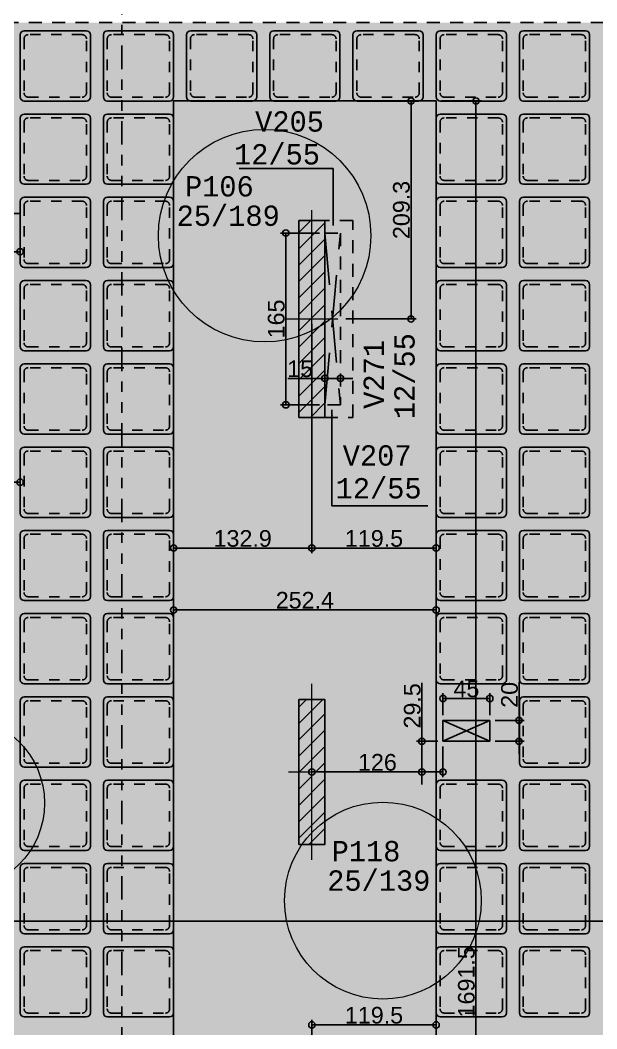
# Model space of a CAD drawing. Header units: millimetres. Extents: x -967 to 563, y -1588 to 506.
# Drawn here: x 75.73 to 81.27, y -245.6 to -235.92 of the extents above; entities that cross this region are included whole.
import ezdxf

# ---------------------------------------------------------------- set-up
doc = ezdxf.new("R2010")
doc.units = ezdxf.units.MM
for name, pattern in [('347-XXXX-ARQ-BASE-019-TÉRREO$0$HIDDEN2', [0.1875, 0.125, -0.0625]), ('CYPE_RAYAPUNTOPUNTO', [0.45, 0.225, -0.075, 0, -0.075, 0, -0.075]), ('DASHDOT', [1, 0.5, -0.25, 0, -0.25]), ('ESTILO_TQS_0001', [1, 0.7, -0.3]), ('HIDDEN2', [0.1875, 0.125, -0.0625]), ('TRAZO_HUECO', [0.75, 0.5, -0.25])]:
    doc.linetypes.add(name, pattern=pattern)
for name, color, linetype in [('1', 5, 'Continuous'), ('11', 7, 'Continuous'), ('12', 4, 'Continuous'), ('208', 13, 'Continuous'), ('237', 5, 'Continuous'), ('241', 7, 'TRAZO_HUECO'), ('251', 5, 'Continuous'), ('252', 153, 'ESTILO_TQS_0001'), ('3', 2, 'Continuous'), ('347-XXXX-ARQ-BASE-013-IMPLANTAÇÃO$0$_XREF-ARQ', 7, 'Continuous'), ('347-XXXX-ARQ-BASE-019-TÉRREO$0$AR-PRJ', 11, '347-XXXX-ARQ-BASE-019-TÉRREO$0$HIDDEN2'), ('8', 7, 'Continuous'), ('9', 7, 'Continuous'), ('A_htc_alv', 7, 'Continuous'), ('COTAS', 1, 'Continuous'), ('EIXOS', 8, 'DASHDOT')]:
    doc.layers.add(name, color=color, linetype=linetype)
doc.layers.add('PILAR_EIXOS', color=1, linetype='Continuous', lineweight=0)
doc.layers.add('PILAR_HACH', color=4, linetype='Continuous', lineweight=0)
doc.styles.add('ARIAL', font='arial.ttf')
doc.styles.add('TQS_LUCIDA_CONSOLE', font='lucon.TTF')
doc.dimstyles.new('AVILLA 100 2', dxfattribs={"dimtxt": 0.16, "dimasz": 0.06, "dimexe": 0.05, "dimexo": 0.05, "dimgap": 0.01, "dimtad": 3, "dimdec": 1, "dimlfac": 100, "dimzin": 9, "dimdsep": 46, "dimtxsty": 'ARIAL', "dimblk": 'ORIGIN', "dimcen": 1.5, "dimclrd": 10, "dimclre": 10, "dimclrt": 7, "dimadec": 0, "dimazin": 0, "dimtfac": 1, "dimtdec": 1, "dimtmove": 0, "dimatfit": 1, "dimfxl": 1, "dimarcsym": 0})
pattern_1 = [(45, (585.15059, -196.08026), (-0.07857724, 0.07857724), [])]

# ---------------------------------------------------------------- blocks, each defined once
blk = doc.blocks.new('ENCHIMENTO_PISO TERREO')
h = blk.add_hatch(color=9)
h.dxf.hatch_style = 1
h.paths.add_polyline_path([(27.7, 0.14), (27.7, 0.75), (31.15, 0.75), (31.15, 5.14), (24.8495, 5.14), (24.8495, 7.04), (12.06, 7.04), (12.06, 4.64), (4, 4.64), (4, 7.04), (-8.79, 7.04), (-8.7905, 5.14), (-15.09, 5.14), (-15.09, 0.75), (-11.64, 0.75), (-11.64, 0.17), (-11.64, -2.71), (-15.09, -2.71), (-15.09, -9.5), (-8.39, -9.5), (-8.39, -11), (1.35, -11), (1.35, -10.25), (14.71, -10.25), (14.71, -11), (24.45, -11), (24.45, -9.5), (31.15, -9.5), (31.15, -5.11), (27.7, -5.11)])
at = {"layer": '347-XXXX-ARQ-BASE-019-TÉRREO$0$AR-PRJ', "color": 9}
blk.add_lwpolyline([(-11.64, 0.17), (-11.64, 0.75), (-15.09, 0.75), (-15.09, 5.14), (-8.7905, 5.14), (-8.79, 7.04), (4, 7.04), (4, 4.64), (12.06, 4.64), (12.06, 7.04), (24.8495, 7.04)], dxfattribs=at)
blk = doc.blocks.new('_VAONER063700637000750007500')
at = {"layer": '251', "color": 8}
for p, q in [((-33.725, 29.725), (-33.725, -29.725)), ((29.725, 33.725), (-29.725, 33.725)), ((33.725, -29.725), (33.725, 29.725)), ((-29.725, -33.725), (29.725, -33.725))]:
    blk.add_line(p, q, dxfattribs=at)
for centre, start, end in [((-29.725, 29.725), 90, 180), ((29.725, 29.725), 0, 90), ((-29.725, -29.725), 180, 270), ((29.725, -29.725), 270, 0)]:
    blk.add_arc(centre, 4, start, end, dxfattribs=at)
at = {"layer": '252', "color": 8}
for p, q in [((25.975, 29.975), (-25.975, 29.975)), ((-29.975, 25.975), (-29.975, -25.975)), ((29.975, -25.975), (29.975, 25.975)), ((-25.975, -29.975), (25.975, -29.975))]:
    blk.add_line(p, q, dxfattribs=at)
for centre, start, end in [((-25.975, 25.975), 90, 180), ((25.975, 25.975), 0, 90), ((-25.975, -25.975), 180, 270), ((25.975, -25.975), 270, 0)]:
    blk.add_arc(centre, 4, start, end, dxfattribs=at)
blk = doc.blocks.new('NERVURADA TÉRREO 1 MODELO 2 (LO) R0')
at = {"layer": '208', "xscale": 0.01, "yscale": 0.01, "zscale": 0.01}
for p in [(748.2435, -749.525), (749.043, -749.525), (749.8425, -749.525), (750.642, -749.525), (751.4415, -749.525), (752.241, -749.525), (753.0405, -749.525), (748.2435, -750.3245), (749.043, -750.3245), (752.241, -750.3245), (753.0405, -750.3245), (748.2435, -751.124), (749.043, -751.124), (752.241, -751.124), (753.0405, -751.124), (748.2435, -751.9235), (749.043, -751.9235), (752.241, -751.9235), (753.0405, -751.9235), (748.2435, -752.723), (749.043, -752.723), (752.241, -752.723), (753.0405, -752.723), (748.2435, -753.5225), (749.043, -753.5225), (752.241, -753.5225), (753.0405, -753.5225), (748.2435, -754.322), (749.043, -754.322), (752.241, -754.322), (753.0405, -754.322), (748.2435, -755.1215), (749.043, -755.1215), (752.241, -755.1215), (753.0405, -755.1215), (748.2435, -755.921), (749.043, -755.921), (753.0405, -755.921), (748.2435, -756.7205), (749.043, -756.7205), (752.241, -756.7205), (753.0405, -756.7205), (748.2435, -757.52), (749.043, -757.52), (752.241, -757.52), (753.0405, -757.52), (748.2435, -758.3195), (749.043, -758.3195), (752.241, -758.3195), (753.0405, -758.3195)]:
    blk.add_blockref('_VAONER063700637000750007500', p, dxfattribs=at)
blk = doc.blocks.new('_Origin')
at = {"color": 0, "linetype": 'ByBlock', "lineweight": -2}
blk.add_line((0, 0), (-1, 0), dxfattribs=at)
blk.add_circle((0, 0), 0.5, dxfattribs=at)
blk = doc.blocks.new('Eixos do pilar')
at = {"layer": 'PILAR_EIXOS'}
for p, q in [((0, -0.5), (0, 0.5)), ((-0.5, 0), (0.5, 0))]:
    blk.add_line(p, q, dxfattribs=at)
blk = doc.blocks.new('EIXOS DE OBRA TERREO1')
at = {"layer": 'EIXOS', "linetype": 'CYPE_RAYAPUNTOPUNTO'}
blk.add_line((748.8842, -130.4804), (748.8842, -190.271), dxfattribs=at)
blk = doc.blocks.new('*D485')
at = {"layer": 'COTAS', "color": 10, "linetype": 'ByBlock', "lineweight": -2, "transparency": 16777216}
for p, q in [((855.4196, -583.7304), (855.4196, -583.28)), ((855.4796, -583.33), (857.0212, -583.33))]:
    blk.add_line(p, q, dxfattribs=at)
at = {"layer": 'Defpoints', "color": 0, "linetype": 'ByBlock', "transparency": 16777216}
for p in [(857.0812, -583.33), (857.0812, -583.33), (855.4196, -583.7804)]:
    blk.add_point(p, dxfattribs=at)
at = {"layer": 'COTAS', "color": 10, "linetype": 'ByBlock', "lineweight": -2, "transparency": 16777216, "xscale": 0.06, "yscale": 0.06, "zscale": 0.06, "rotation": 180}
blk.add_blockref('_Origin', (855.4196, -583.33), dxfattribs=at)
at = {"layer": 'COTAS', "color": 10, "linetype": 'ByBlock', "lineweight": -2, "transparency": 16777216, "xscale": 0.06, "yscale": 0.06, "zscale": 0.06}
blk.add_blockref('_Origin', (857.0812, -583.33), dxfattribs=at)
at = {"layer": 'COTAS', "color": 7, "linetype": 'ByBlock', "transparency": 16777216, "insert": (856.2504, -583.2383), "char_height": 0.16, "attachment_point": 5, "style": 'ARIAL'}
blk.add_mtext('166.2', dxfattribs=at)
blk = doc.blocks.new('*D490')
at = {"layer": 'COTAS', "color": 10, "linetype": 'ByBlock', "lineweight": -2, "transparency": 16777216}
blk.add_line((851.4197, -585.5431), (857.0212, -585.5431), dxfattribs=at)
at = {"layer": 'Defpoints', "color": 0, "linetype": 'ByBlock', "transparency": 16777216}
for p in [(851.3597, -585.5431), (857.0812, -585.5431), (857.0812, -585.5431)]:
    blk.add_point(p, dxfattribs=at)
at = {"layer": 'COTAS', "color": 10, "linetype": 'ByBlock', "lineweight": -2, "transparency": 16777216, "xscale": 0.06, "yscale": 0.06, "zscale": 0.06, "rotation": 180}
blk.add_blockref('_Origin', (851.3597, -585.5431), dxfattribs=at)
at = {"layer": 'COTAS', "color": 10, "linetype": 'ByBlock', "lineweight": -2, "transparency": 16777216, "xscale": 0.06, "yscale": 0.06, "zscale": 0.06}
blk.add_blockref('_Origin', (857.0812, -585.5431), dxfattribs=at)
at = {"layer": 'COTAS', "color": 7, "linetype": 'ByBlock', "transparency": 16777216, "insert": (854.2205, -585.4514), "char_height": 0.16, "attachment_point": 5, "style": 'ARIAL'}
blk.add_mtext('572.2', dxfattribs=at)
blk = doc.blocks.new('*D492')
at = {"layer": 'COTAS', "color": 10, "linetype": 'ByBlock', "lineweight": -2, "transparency": 16777216}
for p, q in [((859.8842, -584.0232), (859.8842, -586.2257)), ((858.6152, -586.1757), (859.8242, -586.1757))]:
    blk.add_line(p, q, dxfattribs=at)
at = {"layer": 'Defpoints', "color": 0, "linetype": 'ByBlock', "transparency": 16777216}
for p in [(859.8842, -583.9732), (858.5552, -586.1757), (859.8842, -586.1757)]:
    blk.add_point(p, dxfattribs=at)
at = {"layer": 'COTAS', "color": 10, "linetype": 'ByBlock', "lineweight": -2, "transparency": 16777216, "xscale": 0.06, "yscale": 0.06, "zscale": 0.06, "rotation": 180}
blk.add_blockref('_Origin', (858.5552, -586.1757), dxfattribs=at)
at = {"layer": 'COTAS', "color": 10, "linetype": 'ByBlock', "lineweight": -2, "transparency": 16777216, "xscale": 0.06, "yscale": 0.06, "zscale": 0.06}
blk.add_blockref('_Origin', (859.8842, -586.1757), dxfattribs=at)
at = {"layer": 'COTAS', "color": 7, "linetype": 'ByBlock', "transparency": 16777216, "insert": (859.2197, -586.084), "char_height": 0.16, "attachment_point": 5, "style": 'ARIAL'}
blk.add_mtext('132.9', dxfattribs=at)
blk = doc.blocks.new('*D493')
at = {"layer": 'COTAS', "color": 10, "linetype": 'ByBlock', "lineweight": -2, "transparency": 16777216}
for p, q in [((859.8842, -584.0232), (859.8842, -586.2257)), ((859.9442, -586.1757), (861.0187, -586.1757))]:
    blk.add_line(p, q, dxfattribs=at)
at = {"layer": 'Defpoints', "color": 0, "linetype": 'ByBlock', "transparency": 16777216}
for p in [(859.8842, -583.9732), (861.0787, -586.1757), (861.0787, -586.1757)]:
    blk.add_point(p, dxfattribs=at)
at = {"layer": 'COTAS', "color": 10, "linetype": 'ByBlock', "lineweight": -2, "transparency": 16777216, "xscale": 0.06, "yscale": 0.06, "zscale": 0.06, "rotation": 180}
blk.add_blockref('_Origin', (859.8842, -586.1757), dxfattribs=at)
at = {"layer": 'COTAS', "color": 10, "linetype": 'ByBlock', "lineweight": -2, "transparency": 16777216, "xscale": 0.06, "yscale": 0.06, "zscale": 0.06}
blk.add_blockref('_Origin', (861.0787, -586.1757), dxfattribs=at)
at = {"layer": 'COTAS', "color": 7, "linetype": 'ByBlock', "transparency": 16777216, "insert": (860.4815, -586.084), "char_height": 0.16, "attachment_point": 5, "style": 'ARIAL'}
blk.add_mtext('119.5', dxfattribs=at)
blk = doc.blocks.new('*D494')
at = {"layer": 'COTAS', "color": 10, "linetype": 'ByBlock', "lineweight": -2, "transparency": 16777216}
for p, q in [((858.5552, -586.6285), (858.5552, -586.8191)), ((861.0787, -586.6285), (861.0787, -586.8191)), ((858.6152, -586.7691), (861.0187, -586.7691))]:
    blk.add_line(p, q, dxfattribs=at)
at = {"layer": 'Defpoints', "color": 0, "linetype": 'ByBlock', "transparency": 16777216}
for p in [(858.5552, -586.5785), (861.0787, -586.5785), (861.0787, -586.7691)]:
    blk.add_point(p, dxfattribs=at)
at = {"layer": 'COTAS', "color": 10, "linetype": 'ByBlock', "lineweight": -2, "transparency": 16777216, "xscale": 0.06, "yscale": 0.06, "zscale": 0.06, "rotation": 180}
blk.add_blockref('_Origin', (858.5552, -586.7691), dxfattribs=at)
at = {"layer": 'COTAS', "color": 10, "linetype": 'ByBlock', "lineweight": -2, "transparency": 16777216, "xscale": 0.06, "yscale": 0.06, "zscale": 0.06}
blk.add_blockref('_Origin', (861.0787, -586.7691), dxfattribs=at)
at = {"layer": 'COTAS', "color": 7, "linetype": 'ByBlock', "transparency": 16777216, "insert": (859.817, -586.6774), "char_height": 0.16, "attachment_point": 5, "style": 'ARIAL'}
blk.add_mtext('252.4', dxfattribs=at)
blk = doc.blocks.new('*D498')
at = {"layer": 'COTAS', "color": 10, "linetype": 'ByBlock', "lineweight": -2, "transparency": 16777216}
for p, q in [((859.8842, -591.4804), (859.8842, -590.7035)), ((859.9442, -590.7535), (861.0187, -590.7535))]:
    blk.add_line(p, q, dxfattribs=at)
at = {"layer": 'Defpoints', "color": 0, "linetype": 'ByBlock', "transparency": 16777216}
for p in [(861.0787, -590.7535), (861.0787, -590.7535), (859.8842, -591.5304)]:
    blk.add_point(p, dxfattribs=at)
at = {"layer": 'COTAS', "color": 10, "linetype": 'ByBlock', "lineweight": -2, "transparency": 16777216, "xscale": 0.06, "yscale": 0.06, "zscale": 0.06, "rotation": 180}
blk.add_blockref('_Origin', (859.8842, -590.7535), dxfattribs=at)
at = {"layer": 'COTAS', "color": 10, "linetype": 'ByBlock', "lineweight": -2, "transparency": 16777216, "xscale": 0.06, "yscale": 0.06, "zscale": 0.06}
blk.add_blockref('_Origin', (861.0787, -590.7535), dxfattribs=at)
at = {"layer": 'COTAS', "color": 7, "linetype": 'ByBlock', "transparency": 16777216, "insert": (860.4815, -590.6618), "char_height": 0.16, "attachment_point": 5, "style": 'ARIAL'}
blk.add_mtext('119.5', dxfattribs=at)
blk = doc.blocks.new('*D546')
at = {"layer": 'COTAS', "color": 10, "linetype": 'ByBlock', "lineweight": -2, "transparency": 16777216}
for p, q in [((860.8371, -583.9154), (860.8371, -581.9429)), ((860.2092, -583.9754), (860.8871, -583.9754))]:
    blk.add_line(p, q, dxfattribs=at)
at = {"layer": 'Defpoints', "color": 0, "linetype": 'ByBlock', "transparency": 16777216}
for p in [(860.8371, -581.8829), (860.8371, -581.8829), (860.1592, -583.9754)]:
    blk.add_point(p, dxfattribs=at)
at = {"layer": 'COTAS', "color": 10, "linetype": 'ByBlock', "lineweight": -2, "transparency": 16777216, "xscale": 0.06, "yscale": 0.06, "zscale": 0.06}
for p, rotation in [((860.8371, -581.8829), 90), ((860.8371, -583.9754), 270)]:
    blk.add_blockref('_Origin', p, dxfattribs=dict(at, rotation=rotation))
at = {"layer": 'COTAS', "color": 7, "linetype": 'ByBlock', "transparency": 16777216, "insert": (860.7453, -582.9291), "char_height": 0.16, "attachment_point": 5, "rotation": 90, "style": 'ARIAL'}
blk.add_mtext('209.3', dxfattribs=at)
blk = doc.blocks.new('*D547')
at = {"layer": 'COTAS', "color": 10, "linetype": 'ByBlock', "lineweight": -2, "transparency": 16777216}
for p, q in [((861.1287, -581.8829), (861.5113, -581.8829)), ((861.4613, -598.7374), (861.4613, -581.9429)), ((861.1287, -598.7974), (861.5113, -598.7974))]:
    blk.add_line(p, q, dxfattribs=at)
at = {"layer": 'Defpoints', "color": 0, "linetype": 'ByBlock', "transparency": 16777216}
for p in [(861.0787, -581.8829), (861.4613, -581.8829), (861.0787, -598.7974)]:
    blk.add_point(p, dxfattribs=at)
at = {"layer": 'COTAS', "color": 10, "linetype": 'ByBlock', "lineweight": -2, "transparency": 16777216, "xscale": 0.06, "yscale": 0.06, "zscale": 0.06}
for p, rotation in [((861.4613, -581.8829), 90), ((861.4613, -598.7974), 270)]:
    blk.add_blockref('_Origin', p, dxfattribs=dict(at, rotation=rotation))
at = {"layer": 'COTAS', "color": 7, "linetype": 'ByBlock', "transparency": 16777216, "insert": (861.3696, -590.3401), "char_height": 0.16, "attachment_point": 5, "rotation": 90, "style": 'ARIAL'}
blk.add_mtext('1691.5', dxfattribs=at)
blk = doc.blocks.new('*D779')
at = {"layer": 'COTAS', "color": 10, "linetype": 'ByBlock', "lineweight": -2, "transparency": 16777216}
blk.add_line((855.9642, -589.7574), (881.9142, -589.7574), dxfattribs=at)
at = {"layer": 'Defpoints', "color": 0, "linetype": 'ByBlock', "transparency": 16777216}
for p in [(855.9042, -589.7574), (881.9742, -589.7574), (881.9742, -589.7574)]:
    blk.add_point(p, dxfattribs=at)
at = {"layer": 'COTAS', "color": 10, "linetype": 'ByBlock', "lineweight": -2, "transparency": 16777216, "xscale": 0.06, "yscale": 0.06, "zscale": 0.06, "rotation": 180}
blk.add_blockref('_Origin', (855.9042, -589.7574), dxfattribs=at)
at = {"layer": 'COTAS', "color": 10, "linetype": 'ByBlock', "lineweight": -2, "transparency": 16777216, "xscale": 0.06, "yscale": 0.06, "zscale": 0.06}
blk.add_blockref('_Origin', (881.9742, -589.7574), dxfattribs=at)
at = {"layer": 'COTAS', "color": 7, "linetype": 'ByBlock', "transparency": 16777216, "insert": (868.9392, -589.6657), "char_height": 0.16, "attachment_point": 5, "style": 'ARIAL'}
blk.add_mtext('2607', dxfattribs=at)
blk = doc.blocks.new('*D586')
at = {"layer": 'COTAS', "color": 10, "linetype": 'ByBlock', "lineweight": -2, "transparency": 16777216}
for p, q in [((859.9592, -583.1504), (859.5842, -583.1504)), ((859.6342, -583.2104), (859.6342, -584.7404)), ((859.9592, -584.8004), (859.5842, -584.8004))]:
    blk.add_line(p, q, dxfattribs=at)
at = {"layer": 'Defpoints', "color": 0, "linetype": 'ByBlock', "transparency": 16777216}
for p in [(860.0092, -583.1504), (859.6342, -584.8004), (860.0092, -584.8004)]:
    blk.add_point(p, dxfattribs=at)
at = {"layer": 'COTAS', "color": 10, "linetype": 'ByBlock', "lineweight": -2, "transparency": 16777216, "xscale": 0.06, "yscale": 0.06, "zscale": 0.06}
for p, rotation in [((859.6342, -583.1504), 90), ((859.6342, -584.8004), 270)]:
    blk.add_blockref('_Origin', p, dxfattribs=dict(at, rotation=rotation))
at = {"layer": 'COTAS', "color": 7, "linetype": 'ByBlock', "transparency": 16777216, "insert": (859.5426, -583.9754), "char_height": 0.16, "attachment_point": 5, "rotation": 90, "style": 'ARIAL'}
blk.add_mtext('165', dxfattribs=at)
blk = doc.blocks.new('*D587')
at = {"layer": 'COTAS', "color": 10, "linetype": 'ByBlock', "lineweight": -2, "transparency": 16777216}
for p, q in [((859.9492, -584.5463), (859.6539, -584.5463)), ((860.1592, -584.5463), (860.0092, -584.5463)), ((860.2192, -584.5463), (860.2792, -584.5463))]:
    blk.add_line(p, q, dxfattribs=at)
at = {"layer": 'Defpoints', "color": 0, "linetype": 'ByBlock', "transparency": 16777216}
for p in [(860.0092, -584.5463), (860.0092, -584.5463), (860.1592, -584.5463)]:
    blk.add_point(p, dxfattribs=at)
at = {"layer": 'COTAS', "color": 10, "linetype": 'ByBlock', "lineweight": -2, "transparency": 16777216, "xscale": 0.06, "yscale": 0.06, "zscale": 0.06}
blk.add_blockref('_Origin', (860.0092, -584.5463), dxfattribs=at)
at = {"layer": 'COTAS', "color": 10, "linetype": 'ByBlock', "lineweight": -2, "transparency": 16777216, "xscale": 0.06, "yscale": 0.06, "zscale": 0.06, "rotation": 180}
blk.add_blockref('_Origin', (860.1592, -584.5463), dxfattribs=at)
at = {"layer": 'COTAS', "color": 7, "linetype": 'ByBlock', "transparency": 16777216, "insert": (859.7716, -584.4546), "char_height": 0.16, "attachment_point": 5, "style": 'ARIAL'}
blk.add_mtext('15', dxfattribs=at)
blk = doc.blocks.new('*D588')
at = {"layer": 'COTAS', "color": 10, "linetype": 'ByBlock', "lineweight": -2, "transparency": 16777216}
for p, q in [((861.1442, -587.7804), (861.1442, -587.5699)), ((861.2042, -587.6199), (861.5342, -587.6199)), ((861.5942, -587.7804), (861.5942, -587.5699))]:
    blk.add_line(p, q, dxfattribs=at)
at = {"layer": 'Defpoints', "color": 0, "linetype": 'ByBlock', "transparency": 16777216}
for p in [(861.5942, -587.6199), (861.1442, -587.8304), (861.5942, -587.8304)]:
    blk.add_point(p, dxfattribs=at)
at = {"layer": 'COTAS', "color": 10, "linetype": 'ByBlock', "lineweight": -2, "transparency": 16777216, "xscale": 0.06, "yscale": 0.06, "zscale": 0.06, "rotation": 180}
blk.add_blockref('_Origin', (861.1442, -587.6199), dxfattribs=at)
at = {"layer": 'COTAS', "color": 10, "linetype": 'ByBlock', "lineweight": -2, "transparency": 16777216, "xscale": 0.06, "yscale": 0.06, "zscale": 0.06}
blk.add_blockref('_Origin', (861.5942, -587.6199), dxfattribs=at)
at = {"layer": 'COTAS', "color": 7, "linetype": 'ByBlock', "transparency": 16777216, "insert": (861.3692, -587.5285), "char_height": 0.16, "attachment_point": 5, "style": 'ARIAL'}
blk.add_mtext('45', dxfattribs=at)
blk = doc.blocks.new('*D589')
at = {"layer": 'COTAS', "color": 10, "linetype": 'ByBlock', "lineweight": -2, "transparency": 16777216}
for p, q in [((861.8757, -587.7704), (861.8757, -587.459)), ((861.6442, -587.8304), (861.9257, -587.8304)), ((861.8757, -588.0304), (861.8757, -587.8304)), ((861.6442, -588.0304), (861.9257, -588.0304)), ((861.8757, -588.0904), (861.8757, -588.1504))]:
    blk.add_line(p, q, dxfattribs=at)
at = {"layer": 'Defpoints', "color": 0, "linetype": 'ByBlock', "transparency": 16777216}
for p in [(861.5942, -587.8304), (861.8757, -587.8304), (861.5942, -588.0304)]:
    blk.add_point(p, dxfattribs=at)
at = {"layer": 'COTAS', "color": 10, "linetype": 'ByBlock', "lineweight": -2, "transparency": 16777216, "xscale": 0.06, "yscale": 0.06, "zscale": 0.06}
for p, rotation in [((861.8757, -587.8304), 270), ((861.8757, -588.0304), 90)]:
    blk.add_blockref('_Origin', p, dxfattribs=dict(at, rotation=rotation))
at = {"layer": 'COTAS', "color": 7, "linetype": 'ByBlock', "transparency": 16777216, "insert": (861.784, -587.5847), "char_height": 0.16, "attachment_point": 5, "rotation": 90, "style": 'ARIAL'}
blk.add_mtext('20', dxfattribs=at)
blk = doc.blocks.new('*D590')
at = {"layer": 'COTAS', "color": 10, "linetype": 'ByBlock', "lineweight": -2, "transparency": 16777216}
for p, q in [((861.1442, -588.0804), (861.1442, -588.3754)), ((859.9442, -588.3254), (861.0842, -588.3254))]:
    blk.add_line(p, q, dxfattribs=at)
at = {"layer": 'Defpoints', "color": 0, "linetype": 'ByBlock', "transparency": 16777216}
for p in [(861.1442, -588.0304), (859.8842, -588.3254), (861.1442, -588.3254)]:
    blk.add_point(p, dxfattribs=at)
at = {"layer": 'COTAS', "color": 10, "linetype": 'ByBlock', "lineweight": -2, "transparency": 16777216, "xscale": 0.06, "yscale": 0.06, "zscale": 0.06, "rotation": 180}
blk.add_blockref('_Origin', (859.8842, -588.3254), dxfattribs=at)
at = {"layer": 'COTAS', "color": 10, "linetype": 'ByBlock', "lineweight": -2, "transparency": 16777216, "xscale": 0.06, "yscale": 0.06, "zscale": 0.06}
blk.add_blockref('_Origin', (861.1442, -588.3254), dxfattribs=at)
at = {"layer": 'COTAS', "color": 7, "linetype": 'ByBlock', "transparency": 16777216, "insert": (860.5142, -588.2337), "char_height": 0.16, "attachment_point": 5, "style": 'ARIAL'}
blk.add_mtext('126', dxfattribs=at)
blk = doc.blocks.new('*D591')
at = {"layer": 'COTAS', "color": 10, "linetype": 'ByBlock', "lineweight": -2, "transparency": 16777216}
for p, q in [((860.9412, -587.9704), (860.9412, -587.4708)), ((861.0942, -588.0304), (860.8912, -588.0304)), ((860.9412, -588.3254), (860.9412, -588.0304)), ((859.9342, -588.3254), (860.9912, -588.3254)), ((860.9412, -588.3854), (860.9412, -588.4454))]:
    blk.add_line(p, q, dxfattribs=at)
at = {"layer": 'Defpoints', "color": 0, "linetype": 'ByBlock', "transparency": 16777216}
for p in [(860.9412, -588.0304), (861.1442, -588.0304), (859.8842, -588.3254)]:
    blk.add_point(p, dxfattribs=at)
at = {"layer": 'COTAS', "color": 10, "linetype": 'ByBlock', "lineweight": -2, "transparency": 16777216, "xscale": 0.06, "yscale": 0.06, "zscale": 0.06}
for p, rotation in [((860.9412, -588.0304), 270), ((860.9412, -588.3254), 90)]:
    blk.add_blockref('_Origin', p, dxfattribs=dict(at, rotation=rotation))
at = {"layer": 'COTAS', "color": 7, "linetype": 'ByBlock', "transparency": 16777216, "insert": (860.8495, -587.6906), "char_height": 0.16, "attachment_point": 5, "rotation": 90, "style": 'ARIAL'}
blk.add_mtext('29.5', dxfattribs=at)
blk = doc.blocks.new('COTAS TÉRREO (LO) R0')
at = {"layer": 'COTAS', "linetype": 'ByBlock'}
for base, p1, p2, picture, middle in [((860.8370741342, -581.8828861131), (860.1592448012, -583.9753861132), (860.8370741342, -581.8828861131), '*D546', (860.7453278859, -582.9291361132)), ((861.4612553531, -581.8828861131), (861.0787448043, -598.7973861131), (861.0787448043, -581.8828861131), '*D547', (861.369563675, -590.3401361131)), ((861.8757, -587.8304), (861.5942, -588.0304), (861.5942, -587.8304), '*D589', (861.784, -587.5847)), ((860.9412, -588.0304), (859.8842, -588.3254), (861.1442, -588.0304), '*D591', (860.8495, -587.6906))]:
    dim = blk.add_linear_dim(base=base, p1=p1, p2=p2, angle=90, dimstyle='AVILLA 100 2', dxfattribs=at)
    dim.commit()
    dim.dimension.update_dxf_attribs({"geometry": picture, "text_midpoint": middle})
for base, p1, p2, picture, middle in [((857.0812, -583.33), (855.4196, -583.7804), (857.0812, -583.33), '*D485', (856.2504, -583.2383)), ((859.8842, -586.1757), (858.5552, -586.1757), (859.8842, -583.9732), '*D492', (859.2197, -586.084)), ((861.078744804, -586.175740698), (859.884244801, -583.973241559), (861.078744804, -586.175740698), '*D493', (860.481494803, -586.08404902)), ((860.0092, -584.5463), (860.1592, -584.5463), (860.0092, -584.5463), '*D587', (859.7716, -584.4546)), ((857.0812448043, -585.5431361131), (851.3597448043, -585.5431361131), (857.0812448043, -585.5431361131), '*D490', (854.2204948043, -585.4514444351)), ((861.0787448043, -586.7691308728), (858.5552448043, -586.5785055891), (861.0787448043, -586.5785055891), '*D494', (859.8169948043, -586.6774391947)), ((861.5942, -587.6199), (861.1442, -587.8304), (861.5942, -587.8304), '*D588', (861.3692, -587.5285)), ((861.1442, -588.3254), (859.8842, -588.3254), (861.1442, -588.0304), '*D590', (860.5142, -588.2337)), ((881.9742, -589.7574), (855.9042, -589.7574), (881.9742, -589.7574), '*D779', (868.9392, -589.6657)), ((861.078744804, -590.753510053), (859.884244801, -591.530386113), (861.078744804, -590.753510053), '*D498', (860.481494803, -590.661818375))]:
    dim = blk.add_linear_dim(base=base, p1=p1, p2=p2, dimstyle='AVILLA 100 2', dxfattribs=at)
    dim.commit()
    dim.dimension.update_dxf_attribs({"geometry": picture, "text_midpoint": middle})
dim = blk.add_linear_dim(base=(859.6342, -584.8004), p1=(860.0092, -583.1504), p2=(860.0092, -584.8004), angle=90, dimstyle='AVILLA 100 2', dxfattribs=at)
dim.commit()
dim.dimension.update_dxf_attribs({"geometry": '*D586', "text_midpoint": (859.6342, -583.9754), "dimtype": 128})

msp = doc.modelspace()

# ---------------------------------------------------------------- hatches: boundary and pattern name
at = {"linetype": 'ByBlock'}
h = msp.add_hatch(dxfattribs=at)
h.set_pattern_fill('ANSI31', color=4, scale=0.035)
h.set_pattern_definition(pattern_1)
h.paths.add_polyline_path([(78.4107, -239.7321), (78.6607, -239.7321), (78.6607, -237.8421), (78.4107, -237.8421)])
h = msp.add_hatch(dxfattribs=at)
h.set_pattern_fill('ANSI31', color=4, scale=0.035)
h.set_pattern_definition(pattern_1)
h.paths.add_polyline_path([(78.4107, -243.8321), (78.6607, -243.8321), (78.6607, -242.4421), (78.4107, -242.4421)])
at = {"layer": 'A_htc_alv', "linetype": 'ByBlock'}
h = msp.add_hatch(color=60, dxfattribs=at)
h.dxf.hatch_style = 1
h.paths.add_polyline_path([(78.9307, -237.8421), (78.6607, -237.8421), (78.6607, -237.9621), (78.8107, -237.9621), (78.8107, -239.6121), (78.6607, -239.6121), (78.6607, -239.7321), (78.9307, -239.7321)])

# ---------------------------------------------------------------- linework, layer by layer
at = {"layer": '1'}
for points in [[(79.7302, -252.2321), (79.7302, -236.6946), (77.2067, -236.6946)], [(77.2067, -236.6946), (77.2067, -247.2821)]]:
    msp.add_lwpolyline(points, dxfattribs=at)
at = {"layer": '1', "linetype": 'HIDDEN2'}
for points in [[(78.9307, -237.8421), (78.6607, -237.8421)], [(78.9307, -239.7321), (78.9307, -237.8421)], [(78.6607, -237.9621), (78.8107, -237.9621)], [(78.8107, -237.9621), (78.8107, -239.6121)], [(78.8107, -239.6121), (78.6607, -239.6121)], [(78.6607, -239.7321), (78.9307, -239.7321)]]:
    msp.add_lwpolyline(points, dxfattribs=at)
at = {"layer": '237'}
for p, q in [((79.7957, -242.8421), (79.7957, -242.6421)), ((79.7957, -242.6421), (80.2457, -242.6421)), ((80.2457, -242.6421), (80.2457, -242.8421)), ((80.2457, -242.8421), (79.7957, -242.8421))]:
    msp.add_line(p, q, dxfattribs=at)
at = {"layer": '241'}
for p, q in [((78.6607, -239.6121), (78.8107, -237.9621)), ((78.6607, -237.9621), (78.8107, -239.6121)), ((79.7957, -242.8421), (80.2457, -242.6421)), ((79.7957, -242.6421), (80.2457, -242.8421))]:
    msp.add_line(p, q, dxfattribs=at)
at = {"layer": '3'}
for points in [[(78.4107, -239.7321), (78.6607, -239.7321), (78.6607, -237.8421), (78.4107, -237.8421), (78.4107, -239.7321)], [(78.4107, -243.8321), (78.6607, -243.8321), (78.6607, -242.4421), (78.4107, -242.4421), (78.4107, -243.8321)]]:
    msp.add_lwpolyline(points, dxfattribs=at)
at = {"layer": 'PILAR_HACH', "color": 2}
for centre, radius in [((78.0818, -237.9877), 1.0206), ((75.1364, -243.4362), 0.8307), ((79.2182, -244.3722), 0.9451)]:
    msp.add_circle(centre, radius, dxfattribs=at)

# ---------------------------------------------------------------- block references
at = {"color": 9, "linetype": 'ByBlock'}
msp.add_blockref('EIXOS DE OBRA TERREO1', (-672.1735, -86.8324), dxfattribs=at)
at = {"layer": '347-XXXX-ARQ-BASE-013-IMPLANTAÇÃO$0$_XREF-ARQ'}
msp.add_blockref('ENCHIMENTO_PISO TERREO', (59.2557, -242.9819), dxfattribs=at)
at = {"layer": 'COTAS', "color": 6, "linetype": 'ByBlock'}
msp.add_blockref('COTAS TÉRREO (LO) R0', (-781.3485, 345.1883), dxfattribs=at)
at = {"layer": 'COTAS', "color": 40, "linetype": 'ByBlock', "true_color": 0xf8d731}
msp.add_blockref('NERVURADA TÉRREO 1 MODELO 2 (LO) R0', (-672.1735, 513.1676), dxfattribs=at)
at = {"layer": 'PILAR_EIXOS'}
for p, xscale, yscale in [((78.5357, -238.7871), 0.5, 2.09), ((78.5357, -243.1371), 0.45, 1.69)]:
    msp.add_blockref('Eixos do pilar', p, dxfattribs=dict(at, xscale=xscale, yscale=yscale))

# ---------------------------------------------------------------- texts
at = {"layer": '11', "linetype": 'Continuous', "style": 'TQS_LUCIDA_CONSOLE'}
for p in [(77.7876, -237.3037), (78.7642, -240.5105)]:
    msp.add_text('12/55', height=0.195, dxfattribs=at).set_placement(p)
msp.add_text('12/55', height=0.195, rotation=90, dxfattribs=at).set_placement((79.5232, -239.7499))
at = {"layer": '12', "linetype": 'Continuous', "style": 'TQS_LUCIDA_CONSOLE'}
for s, p in [('25/189', (77.2364, -237.8937)), ('25/139', (78.6832, -244.277))]:
    msp.add_text(s, height=0.195, dxfattribs=at).set_placement(p)
at = {"layer": '8', "linetype": 'Continuous', "style": 'TQS_LUCIDA_CONSOLE'}
for s, p in [('V205', (77.9909, -236.9887)), ('V207', (78.8324, -240.1955))]:
    msp.add_text(s, height=0.195, dxfattribs=at).set_placement(p)
msp.add_text('V271', height=0.195, rotation=90, dxfattribs=at).set_placement((79.2286, -239.6501))
at = {"layer": '9', "linetype": 'Continuous', "style": 'TQS_LUCIDA_CONSOLE'}
for s, p in [('P106', (77.3164, -237.6113)), ('P118', (78.7257, -243.9946))]:
    msp.add_text(s, height=0.195, dxfattribs=at).set_placement(p)

# ---------------------------------------------------------------- leaders
at = {"layer": 'COTAS'}
for points in [[(78.741, -237.8899), (78.741, -237.3433), (77.8386, -237.3433)], [(74.3611, -237.8967), (74.7414, -237.7744), (75.738, -237.7744)], [(78.7286, -239.6588), (78.7286, -240.5801), (79.6512, -240.5801)]]:
    msp.add_leader(points, dimstyle='AVILLA 100 2', dxfattribs=at)

doc.saveas('drawing.dxf')
